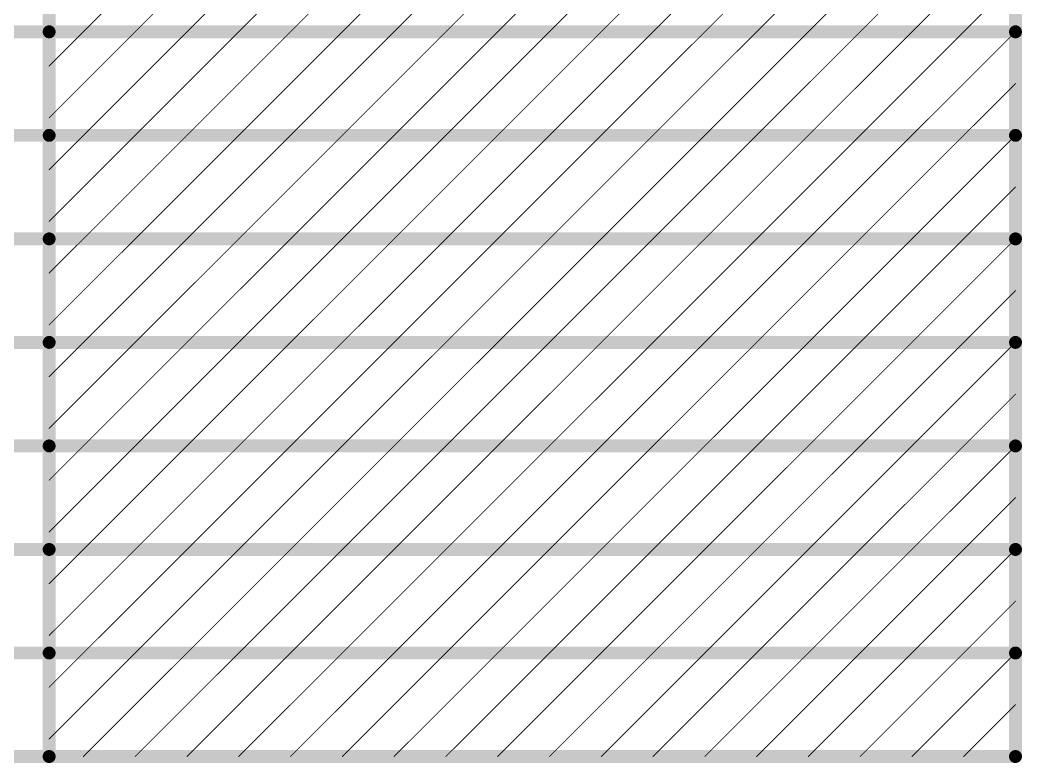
# Model space of a CAD drawing. Header units: inches. Extents: x -3 to 423, y -3 to 110.
# Drawn here: x 158.57 to 188.06, y 1.54 to 23.41 of the extents above; entities that cross this region are included whole.
import ezdxf

# ---------------------------------------------------------------- set-up
doc = ezdxf.new("R2010")
doc.units = ezdxf.units.IN
doc.layers.add('Mechanical 3', color=76, linetype='Continuous')

msp = doc.modelspace()

# ---------------------------------------------------------------- linework, layer by layer
at = {"layer": 'Mechanical 3'}
for points in [[(159.428, 1.727, 0.381, 0.381, 0), (159.428, 38.303, 0.381, 0.381, 0)], [(187.868, 1.727, 0.381, 0.381, 0), (187.868, 38.303, 0.381, 0.381, 0)], [(160.436, 23.063, 0.0254, 0.0254, 0), (163.484, 26.111, 0.0254, 0.0254, 0)], [(161.96, 23.063, 0.0254, 0.0254, 0), (165.008, 26.111, 0.0254, 0.0254, 0)], [(163.484, 23.063, 0.0254, 0.0254, 0), (166.532, 26.111, 0.0254, 0.0254, 0)], [(165.008, 23.063, 0.0254, 0.0254, 0), (168.056, 26.111, 0.0254, 0.0254, 0)], [(166.532, 23.063, 0.0254, 0.0254, 0), (169.58, 26.111, 0.0254, 0.0254, 0)], [(168.056, 23.063, 0.0254, 0.0254, 0), (171.104, 26.111, 0.0254, 0.0254, 0)], [(169.58, 23.063, 0.0254, 0.0254, 0), (172.628, 26.111, 0.0254, 0.0254, 0)], [(171.104, 23.063, 0.0254, 0.0254, 0), (174.152, 26.111, 0.0254, 0.0254, 0)], [(172.628, 23.063, 0.0254, 0.0254, 0), (175.676, 26.111, 0.0254, 0.0254, 0)], [(174.152, 23.063, 0.0254, 0.0254, 0), (177.2, 26.111, 0.0254, 0.0254, 0)], [(175.676, 23.063, 0.0254, 0.0254, 0), (178.724, 26.111, 0.0254, 0.0254, 0)], [(177.2, 23.063, 0.0254, 0.0254, 0), (180.248, 26.111, 0.0254, 0.0254, 0)], [(178.724, 23.063, 0.0254, 0.0254, 0), (181.772, 26.111, 0.0254, 0.0254, 0)], [(180.248, 23.063, 0.0254, 0.0254, 0), (183.296, 26.111, 0.0254, 0.0254, 0)], [(181.772, 23.063, 0.0254, 0.0254, 0), (184.82, 26.111, 0.0254, 0.0254, 0)], [(183.296, 23.063, 0.0254, 0.0254, 0), (186.344, 26.111, 0.0254, 0.0254, 0)], [(184.82, 23.063, 0.0254, 0.0254, 0), (187.868, 26.111, 0.0254, 0.0254, 0)], [(186.344, 23.063, 0.0254, 0.0254, 0), (187.868, 24.587, 0.0254, 0.0254, 0)], [(144.954, 23.063, 0.381, 0.381, 0), (159.428, 23.063, 0.381, 0.381, 0)], [(159.428, 23.063, 0.381, 0.381, 0), (187.868, 23.063, 0.381, 0.381, 0)], [(159.428, 20.531, 0.0254, 0.0254, 0), (161.96, 23.063, 0.0254, 0.0254, 0)], [(159.428, 22.055, 0.0254, 0.0254, 0), (160.436, 23.063, 0.0254, 0.0254, 0)], [(160.436, 20.015, 0.0254, 0.0254, 0), (163.484, 23.063, 0.0254, 0.0254, 0)], [(161.96, 20.015, 0.0254, 0.0254, 0), (165.008, 23.063, 0.0254, 0.0254, 0)], [(163.484, 20.015, 0.0254, 0.0254, 0), (166.532, 23.063, 0.0254, 0.0254, 0)], [(165.008, 20.015, 0.0254, 0.0254, 0), (168.056, 23.063, 0.0254, 0.0254, 0)], [(166.532, 20.015, 0.0254, 0.0254, 0), (169.58, 23.063, 0.0254, 0.0254, 0)], [(168.056, 20.015, 0.0254, 0.0254, 0), (171.104, 23.063, 0.0254, 0.0254, 0)], [(169.58, 20.015, 0.0254, 0.0254, 0), (172.628, 23.063, 0.0254, 0.0254, 0)], [(171.104, 20.015, 0.0254, 0.0254, 0), (174.152, 23.063, 0.0254, 0.0254, 0)], [(172.628, 20.015, 0.0254, 0.0254, 0), (175.676, 23.063, 0.0254, 0.0254, 0)], [(174.152, 20.015, 0.0254, 0.0254, 0), (177.2, 23.063, 0.0254, 0.0254, 0)], [(175.676, 20.015, 0.0254, 0.0254, 0), (178.724, 23.063, 0.0254, 0.0254, 0)], [(177.2, 20.015, 0.0254, 0.0254, 0), (180.248, 23.063, 0.0254, 0.0254, 0)], [(178.724, 20.015, 0.0254, 0.0254, 0), (181.772, 23.063, 0.0254, 0.0254, 0)], [(180.248, 20.015, 0.0254, 0.0254, 0), (183.296, 23.063, 0.0254, 0.0254, 0)], [(181.772, 20.015, 0.0254, 0.0254, 0), (184.82, 23.063, 0.0254, 0.0254, 0)], [(183.296, 20.015, 0.0254, 0.0254, 0), (186.344, 23.063, 0.0254, 0.0254, 0)], [(184.82, 20.015, 0.0254, 0.0254, 0), (187.868, 23.063, 0.0254, 0.0254, 0)], [(186.344, 20.015, 0.0254, 0.0254, 0), (187.868, 21.539, 0.0254, 0.0254, 0)], [(144.954, 20.015, 0.381, 0.381, 0), (159.428, 20.015, 0.381, 0.381, 0)], [(159.428, 20.015, 0.381, 0.381, 0), (187.868, 20.015, 0.381, 0.381, 0)], [(159.428, 17.483, 0.0254, 0.0254, 0), (161.96, 20.015, 0.0254, 0.0254, 0)], [(159.428, 19.007, 0.0254, 0.0254, 0), (160.436, 20.015, 0.0254, 0.0254, 0)], [(160.436, 16.967, 0.0254, 0.0254, 0), (163.484, 20.015, 0.0254, 0.0254, 0)], [(161.96, 16.967, 0.0254, 0.0254, 0), (165.008, 20.015, 0.0254, 0.0254, 0)], [(163.484, 16.967, 0.0254, 0.0254, 0), (166.532, 20.015, 0.0254, 0.0254, 0)], [(165.008, 16.967, 0.0254, 0.0254, 0), (168.056, 20.015, 0.0254, 0.0254, 0)], [(166.532, 16.967, 0.0254, 0.0254, 0), (169.58, 20.015, 0.0254, 0.0254, 0)], [(168.056, 16.967, 0.0254, 0.0254, 0), (171.104, 20.015, 0.0254, 0.0254, 0)], [(169.58, 16.967, 0.0254, 0.0254, 0), (172.628, 20.015, 0.0254, 0.0254, 0)], [(171.104, 16.967, 0.0254, 0.0254, 0), (174.152, 20.015, 0.0254, 0.0254, 0)], [(172.628, 16.967, 0.0254, 0.0254, 0), (175.676, 20.015, 0.0254, 0.0254, 0)], [(174.152, 16.967, 0.0254, 0.0254, 0), (177.2, 20.015, 0.0254, 0.0254, 0)], [(175.676, 16.967, 0.0254, 0.0254, 0), (178.724, 20.015, 0.0254, 0.0254, 0)], [(177.2, 16.967, 0.0254, 0.0254, 0), (180.248, 20.015, 0.0254, 0.0254, 0)], [(178.724, 16.967, 0.0254, 0.0254, 0), (181.772, 20.015, 0.0254, 0.0254, 0)], [(180.248, 16.967, 0.0254, 0.0254, 0), (183.296, 20.015, 0.0254, 0.0254, 0)], [(181.772, 16.967, 0.0254, 0.0254, 0), (184.82, 20.015, 0.0254, 0.0254, 0)], [(183.296, 16.967, 0.0254, 0.0254, 0), (186.344, 20.015, 0.0254, 0.0254, 0)], [(184.82, 16.967, 0.0254, 0.0254, 0), (187.868, 20.015, 0.0254, 0.0254, 0)], [(186.344, 16.967, 0.0254, 0.0254, 0), (187.868, 18.491, 0.0254, 0.0254, 0)], [(144.954, 16.967, 0.381, 0.381, 0), (159.428, 16.967, 0.381, 0.381, 0)], [(159.428, 16.967, 0.381, 0.381, 0), (187.868, 16.967, 0.381, 0.381, 0)], [(159.428, 14.435, 0.0254, 0.0254, 0), (161.96, 16.967, 0.0254, 0.0254, 0)], [(159.428, 15.959, 0.0254, 0.0254, 0), (160.436, 16.967, 0.0254, 0.0254, 0)], [(160.436, 13.919, 0.0254, 0.0254, 0), (163.484, 16.967, 0.0254, 0.0254, 0)], [(161.96, 13.919, 0.0254, 0.0254, 0), (165.008, 16.967, 0.0254, 0.0254, 0)], [(163.484, 13.919, 0.0254, 0.0254, 0), (166.532, 16.967, 0.0254, 0.0254, 0)], [(165.008, 13.919, 0.0254, 0.0254, 0), (168.056, 16.967, 0.0254, 0.0254, 0)], [(166.532, 13.919, 0.0254, 0.0254, 0), (169.58, 16.967, 0.0254, 0.0254, 0)], [(168.056, 13.919, 0.0254, 0.0254, 0), (171.104, 16.967, 0.0254, 0.0254, 0)], [(169.58, 13.919, 0.0254, 0.0254, 0), (172.628, 16.967, 0.0254, 0.0254, 0)], [(171.104, 13.919, 0.0254, 0.0254, 0), (174.152, 16.967, 0.0254, 0.0254, 0)], [(172.628, 13.919, 0.0254, 0.0254, 0), (175.676, 16.967, 0.0254, 0.0254, 0)], [(174.152, 13.919, 0.0254, 0.0254, 0), (177.2, 16.967, 0.0254, 0.0254, 0)], [(175.676, 13.919, 0.0254, 0.0254, 0), (178.724, 16.967, 0.0254, 0.0254, 0)], [(177.2, 13.919, 0.0254, 0.0254, 0), (180.248, 16.967, 0.0254, 0.0254, 0)], [(178.724, 13.919, 0.0254, 0.0254, 0), (181.772, 16.967, 0.0254, 0.0254, 0)], [(180.248, 13.919, 0.0254, 0.0254, 0), (183.296, 16.967, 0.0254, 0.0254, 0)], [(181.772, 13.919, 0.0254, 0.0254, 0), (184.82, 16.967, 0.0254, 0.0254, 0)], [(183.296, 13.919, 0.0254, 0.0254, 0), (186.344, 16.967, 0.0254, 0.0254, 0)], [(184.82, 13.919, 0.0254, 0.0254, 0), (187.868, 16.967, 0.0254, 0.0254, 0)], [(186.344, 13.919, 0.0254, 0.0254, 0), (187.868, 15.443, 0.0254, 0.0254, 0)], [(144.954, 13.919, 0.381, 0.381, 0), (159.428, 13.919, 0.381, 0.381, 0)], [(159.428, 13.919, 0.381, 0.381, 0), (187.868, 13.919, 0.381, 0.381, 0)], [(159.428, 11.387, 0.0254, 0.0254, 0), (161.96, 13.919, 0.0254, 0.0254, 0)], [(159.428, 12.911, 0.0254, 0.0254, 0), (160.436, 13.919, 0.0254, 0.0254, 0)], [(160.436, 10.871, 0.0254, 0.0254, 0), (163.484, 13.919, 0.0254, 0.0254, 0)], [(161.96, 10.871, 0.0254, 0.0254, 0), (165.008, 13.919, 0.0254, 0.0254, 0)], [(163.484, 10.871, 0.0254, 0.0254, 0), (166.532, 13.919, 0.0254, 0.0254, 0)], [(165.008, 10.871, 0.0254, 0.0254, 0), (168.056, 13.919, 0.0254, 0.0254, 0)], [(166.532, 10.871, 0.0254, 0.0254, 0), (169.58, 13.919, 0.0254, 0.0254, 0)], [(168.056, 10.871, 0.0254, 0.0254, 0), (171.104, 13.919, 0.0254, 0.0254, 0)], [(169.58, 10.871, 0.0254, 0.0254, 0), (172.628, 13.919, 0.0254, 0.0254, 0)], [(171.104, 10.871, 0.0254, 0.0254, 0), (174.152, 13.919, 0.0254, 0.0254, 0)], [(172.628, 10.871, 0.0254, 0.0254, 0), (175.676, 13.919, 0.0254, 0.0254, 0)], [(174.152, 10.871, 0.0254, 0.0254, 0), (177.2, 13.919, 0.0254, 0.0254, 0)], [(175.676, 10.871, 0.0254, 0.0254, 0), (178.724, 13.919, 0.0254, 0.0254, 0)], [(177.2, 10.871, 0.0254, 0.0254, 0), (180.248, 13.919, 0.0254, 0.0254, 0)], [(178.724, 10.871, 0.0254, 0.0254, 0), (181.772, 13.919, 0.0254, 0.0254, 0)], [(180.248, 10.871, 0.0254, 0.0254, 0), (183.296, 13.919, 0.0254, 0.0254, 0)], [(181.772, 10.871, 0.0254, 0.0254, 0), (184.82, 13.919, 0.0254, 0.0254, 0)], [(183.296, 10.871, 0.0254, 0.0254, 0), (186.344, 13.919, 0.0254, 0.0254, 0)], [(184.82, 10.871, 0.0254, 0.0254, 0), (187.868, 13.919, 0.0254, 0.0254, 0)], [(186.344, 10.871, 0.0254, 0.0254, 0), (187.868, 12.395, 0.0254, 0.0254, 0)], [(144.954, 10.871, 0.381, 0.381, 0), (159.428, 10.871, 0.381, 0.381, 0)], [(159.428, 10.871, 0.381, 0.381, 0), (187.868, 10.871, 0.381, 0.381, 0)], [(159.428, 8.339, 0.0254, 0.0254, 0), (161.96, 10.871, 0.0254, 0.0254, 0)], [(159.428, 9.863, 0.0254, 0.0254, 0), (160.436, 10.871, 0.0254, 0.0254, 0)], [(160.436, 7.823, 0.0254, 0.0254, 0), (163.484, 10.871, 0.0254, 0.0254, 0)], [(161.96, 7.823, 0.0254, 0.0254, 0), (165.008, 10.871, 0.0254, 0.0254, 0)], [(163.484, 7.823, 0.0254, 0.0254, 0), (166.532, 10.871, 0.0254, 0.0254, 0)], [(165.008, 7.823, 0.0254, 0.0254, 0), (168.056, 10.871, 0.0254, 0.0254, 0)], [(166.532, 7.823, 0.0254, 0.0254, 0), (169.58, 10.871, 0.0254, 0.0254, 0)], [(168.056, 7.823, 0.0254, 0.0254, 0), (171.104, 10.871, 0.0254, 0.0254, 0)], [(169.58, 7.823, 0.0254, 0.0254, 0), (172.628, 10.871, 0.0254, 0.0254, 0)], [(171.104, 7.823, 0.0254, 0.0254, 0), (174.152, 10.871, 0.0254, 0.0254, 0)], [(172.628, 7.823, 0.0254, 0.0254, 0), (175.676, 10.871, 0.0254, 0.0254, 0)], [(174.152, 7.823, 0.0254, 0.0254, 0), (177.2, 10.871, 0.0254, 0.0254, 0)], [(175.676, 7.823, 0.0254, 0.0254, 0), (178.724, 10.871, 0.0254, 0.0254, 0)], [(177.2, 7.823, 0.0254, 0.0254, 0), (180.248, 10.871, 0.0254, 0.0254, 0)], [(178.724, 7.823, 0.0254, 0.0254, 0), (181.772, 10.871, 0.0254, 0.0254, 0)], [(180.248, 7.823, 0.0254, 0.0254, 0), (183.296, 10.871, 0.0254, 0.0254, 0)], [(181.772, 7.823, 0.0254, 0.0254, 0), (184.82, 10.871, 0.0254, 0.0254, 0)], [(183.296, 7.823, 0.0254, 0.0254, 0), (186.344, 10.871, 0.0254, 0.0254, 0)], [(184.82, 7.823, 0.0254, 0.0254, 0), (187.868, 10.871, 0.0254, 0.0254, 0)], [(186.344, 7.823, 0.0254, 0.0254, 0), (187.868, 9.347, 0.0254, 0.0254, 0)], [(144.954, 7.823, 0.381, 0.381, 0), (159.428, 7.823, 0.381, 0.381, 0)], [(159.428, 7.823, 0.381, 0.381, 0), (187.868, 7.823, 0.381, 0.381, 0)], [(159.428, 5.291, 0.0254, 0.0254, 0), (161.96, 7.823, 0.0254, 0.0254, 0)], [(159.428, 6.815, 0.0254, 0.0254, 0), (160.436, 7.823, 0.0254, 0.0254, 0)], [(160.436, 4.775, 0.0254, 0.0254, 0), (163.484, 7.823, 0.0254, 0.0254, 0)], [(161.96, 4.775, 0.0254, 0.0254, 0), (165.008, 7.823, 0.0254, 0.0254, 0)], [(163.484, 4.775, 0.0254, 0.0254, 0), (166.532, 7.823, 0.0254, 0.0254, 0)], [(165.008, 4.775, 0.0254, 0.0254, 0), (168.056, 7.823, 0.0254, 0.0254, 0)], [(166.532, 4.775, 0.0254, 0.0254, 0), (169.58, 7.823, 0.0254, 0.0254, 0)], [(168.056, 4.775, 0.0254, 0.0254, 0), (171.104, 7.823, 0.0254, 0.0254, 0)], [(169.58, 4.775, 0.0254, 0.0254, 0), (172.628, 7.823, 0.0254, 0.0254, 0)], [(171.104, 4.775, 0.0254, 0.0254, 0), (174.152, 7.823, 0.0254, 0.0254, 0)], [(172.628, 4.775, 0.0254, 0.0254, 0), (175.676, 7.823, 0.0254, 0.0254, 0)], [(174.152, 4.775, 0.0254, 0.0254, 0), (177.2, 7.823, 0.0254, 0.0254, 0)], [(175.676, 4.775, 0.0254, 0.0254, 0), (178.724, 7.823, 0.0254, 0.0254, 0)], [(177.2, 4.775, 0.0254, 0.0254, 0), (180.248, 7.823, 0.0254, 0.0254, 0)], [(178.724, 4.775, 0.0254, 0.0254, 0), (181.772, 7.823, 0.0254, 0.0254, 0)], [(180.248, 4.775, 0.0254, 0.0254, 0), (183.296, 7.823, 0.0254, 0.0254, 0)], [(181.772, 4.775, 0.0254, 0.0254, 0), (184.82, 7.823, 0.0254, 0.0254, 0)], [(183.296, 4.775, 0.0254, 0.0254, 0), (186.344, 7.823, 0.0254, 0.0254, 0)], [(184.82, 4.775, 0.0254, 0.0254, 0), (187.868, 7.823, 0.0254, 0.0254, 0)], [(186.344, 4.775, 0.0254, 0.0254, 0), (187.868, 6.299, 0.0254, 0.0254, 0)], [(144.954, 4.775, 0.381, 0.381, 0), (159.428, 4.775, 0.381, 0.381, 0)], [(159.428, 4.775, 0.381, 0.381, 0), (187.868, 4.775, 0.381, 0.381, 0)], [(159.428, 2.243, 0.0254, 0.0254, 0), (161.96, 4.775, 0.0254, 0.0254, 0)], [(159.428, 3.767, 0.0254, 0.0254, 0), (160.436, 4.775, 0.0254, 0.0254, 0)], [(160.436, 1.727, 0.0254, 0.0254, 0), (163.484, 4.775, 0.0254, 0.0254, 0)], [(161.96, 1.727, 0.0254, 0.0254, 0), (165.008, 4.775, 0.0254, 0.0254, 0)], [(163.484, 1.727, 0.0254, 0.0254, 0), (166.532, 4.775, 0.0254, 0.0254, 0)], [(165.008, 1.727, 0.0254, 0.0254, 0), (168.056, 4.775, 0.0254, 0.0254, 0)], [(166.532, 1.727, 0.0254, 0.0254, 0), (169.58, 4.775, 0.0254, 0.0254, 0)], [(168.056, 1.727, 0.0254, 0.0254, 0), (171.104, 4.775, 0.0254, 0.0254, 0)], [(169.58, 1.727, 0.0254, 0.0254, 0), (172.628, 4.775, 0.0254, 0.0254, 0)], [(171.104, 1.727, 0.0254, 0.0254, 0), (174.152, 4.775, 0.0254, 0.0254, 0)], [(172.628, 1.727, 0.0254, 0.0254, 0), (175.676, 4.775, 0.0254, 0.0254, 0)], [(174.152, 1.727, 0.0254, 0.0254, 0), (177.2, 4.775, 0.0254, 0.0254, 0)], [(175.676, 1.727, 0.0254, 0.0254, 0), (178.724, 4.775, 0.0254, 0.0254, 0)], [(177.2, 1.727, 0.0254, 0.0254, 0), (180.248, 4.775, 0.0254, 0.0254, 0)], [(178.724, 1.727, 0.0254, 0.0254, 0), (181.772, 4.775, 0.0254, 0.0254, 0)], [(180.248, 1.727, 0.0254, 0.0254, 0), (183.296, 4.775, 0.0254, 0.0254, 0)], [(181.772, 1.727, 0.0254, 0.0254, 0), (184.82, 4.775, 0.0254, 0.0254, 0)], [(183.296, 1.727, 0.0254, 0.0254, 0), (186.344, 4.775, 0.0254, 0.0254, 0)], [(184.82, 1.727, 0.0254, 0.0254, 0), (187.868, 4.775, 0.0254, 0.0254, 0)], [(186.344, 1.727, 0.0254, 0.0254, 0), (187.868, 3.251, 0.0254, 0.0254, 0)], [(144.954, 1.727, 0.381, 0.381, 0), (159.428, 1.727, 0.381, 0.381, 0)], [(159.428, 1.727, 0.381, 0.381, 0), (187.868, 1.727, 0.381, 0.381, 0)]]:
    msp.add_lwpolyline(points, format="xyseb", dxfattribs=at)
for points in [[(159.333, 23.063, 0.191, 0.191, 1), (159.523, 23.063, 0.191, 0.191, 1)], [(159.333, 23.063, 0.191, 0.191, 1), (159.523, 23.063, 0.191, 0.191, 1)], [(160.43, 23.063, 0.0127, 0.0127, 1), (160.442, 23.063, 0.0127, 0.0127, 1)], [(160.43, 23.063, 0.0127, 0.0127, 1), (160.442, 23.063, 0.0127, 0.0127, 1)], [(161.954, 23.063, 0.0127, 0.0127, 1), (161.966, 23.063, 0.0127, 0.0127, 1)], [(161.954, 23.063, 0.0127, 0.0127, 1), (161.966, 23.063, 0.0127, 0.0127, 1)], [(163.478, 23.063, 0.0127, 0.0127, 1), (163.49, 23.063, 0.0127, 0.0127, 1)], [(163.478, 23.063, 0.0127, 0.0127, 1), (163.49, 23.063, 0.0127, 0.0127, 1)], [(165.002, 23.063, 0.0127, 0.0127, 1), (165.014, 23.063, 0.0127, 0.0127, 1)], [(165.002, 23.063, 0.0127, 0.0127, 1), (165.014, 23.063, 0.0127, 0.0127, 1)], [(166.526, 23.063, 0.0127, 0.0127, 1), (166.538, 23.063, 0.0127, 0.0127, 1)], [(166.526, 23.063, 0.0127, 0.0127, 1), (166.538, 23.063, 0.0127, 0.0127, 1)], [(168.05, 23.063, 0.0127, 0.0127, 1), (168.062, 23.063, 0.0127, 0.0127, 1)], [(168.05, 23.063, 0.0127, 0.0127, 1), (168.062, 23.063, 0.0127, 0.0127, 1)], [(169.574, 23.063, 0.0127, 0.0127, 1), (169.586, 23.063, 0.0127, 0.0127, 1)], [(169.574, 23.063, 0.0127, 0.0127, 1), (169.586, 23.063, 0.0127, 0.0127, 1)], [(171.098, 23.063, 0.0127, 0.0127, 1), (171.11, 23.063, 0.0127, 0.0127, 1)], [(171.098, 23.063, 0.0127, 0.0127, 1), (171.11, 23.063, 0.0127, 0.0127, 1)], [(172.622, 23.063, 0.0127, 0.0127, 1), (172.634, 23.063, 0.0127, 0.0127, 1)], [(172.622, 23.063, 0.0127, 0.0127, 1), (172.634, 23.063, 0.0127, 0.0127, 1)], [(174.146, 23.063, 0.0127, 0.0127, 1), (174.158, 23.063, 0.0127, 0.0127, 1)], [(174.146, 23.063, 0.0127, 0.0127, 1), (174.158, 23.063, 0.0127, 0.0127, 1)], [(175.67, 23.063, 0.0127, 0.0127, 1), (175.682, 23.063, 0.0127, 0.0127, 1)], [(175.67, 23.063, 0.0127, 0.0127, 1), (175.682, 23.063, 0.0127, 0.0127, 1)], [(177.194, 23.063, 0.0127, 0.0127, 1), (177.206, 23.063, 0.0127, 0.0127, 1)], [(177.194, 23.063, 0.0127, 0.0127, 1), (177.206, 23.063, 0.0127, 0.0127, 1)], [(178.718, 23.063, 0.0127, 0.0127, 1), (178.73, 23.063, 0.0127, 0.0127, 1)], [(178.718, 23.063, 0.0127, 0.0127, 1), (178.73, 23.063, 0.0127, 0.0127, 1)], [(180.242, 23.063, 0.0127, 0.0127, 1), (180.254, 23.063, 0.0127, 0.0127, 1)], [(180.242, 23.063, 0.0127, 0.0127, 1), (180.254, 23.063, 0.0127, 0.0127, 1)], [(181.766, 23.063, 0.0127, 0.0127, 1), (181.778, 23.063, 0.0127, 0.0127, 1)], [(181.766, 23.063, 0.0127, 0.0127, 1), (181.778, 23.063, 0.0127, 0.0127, 1)], [(183.29, 23.063, 0.0127, 0.0127, 1), (183.302, 23.063, 0.0127, 0.0127, 1)], [(183.29, 23.063, 0.0127, 0.0127, 1), (183.302, 23.063, 0.0127, 0.0127, 1)], [(184.814, 23.063, 0.0127, 0.0127, 1), (184.826, 23.063, 0.0127, 0.0127, 1)], [(184.814, 23.063, 0.0127, 0.0127, 1), (184.826, 23.063, 0.0127, 0.0127, 1)], [(186.338, 23.063, 0.0127, 0.0127, 1), (186.35, 23.063, 0.0127, 0.0127, 1)], [(186.338, 23.063, 0.0127, 0.0127, 1), (186.35, 23.063, 0.0127, 0.0127, 1)], [(187.773, 23.063, 0.191, 0.191, 1), (187.963, 23.063, 0.191, 0.191, 1)], [(187.862, 23.063, 0.0127, 0.0127, 1), (187.874, 23.063, 0.0127, 0.0127, 1)], [(159.422, 22.055, 0.0127, 0.0127, 1), (159.434, 22.055, 0.0127, 0.0127, 1)], [(187.862, 21.539, 0.0127, 0.0127, 1), (187.874, 21.539, 0.0127, 0.0127, 1)], [(159.422, 20.531, 0.0127, 0.0127, 1), (159.434, 20.531, 0.0127, 0.0127, 1)], [(159.333, 20.015, 0.191, 0.191, 1), (159.523, 20.015, 0.191, 0.191, 1)], [(159.333, 20.015, 0.191, 0.191, 1), (159.523, 20.015, 0.191, 0.191, 1)], [(187.773, 20.015, 0.191, 0.191, 1), (187.963, 20.015, 0.191, 0.191, 1)], [(160.43, 20.015, 0.0127, 0.0127, 1), (160.442, 20.015, 0.0127, 0.0127, 1)], [(160.43, 20.015, 0.0127, 0.0127, 1), (160.442, 20.015, 0.0127, 0.0127, 1)], [(161.954, 20.015, 0.0127, 0.0127, 1), (161.966, 20.015, 0.0127, 0.0127, 1)], [(161.954, 20.015, 0.0127, 0.0127, 1), (161.966, 20.015, 0.0127, 0.0127, 1)], [(163.478, 20.015, 0.0127, 0.0127, 1), (163.49, 20.015, 0.0127, 0.0127, 1)], [(163.478, 20.015, 0.0127, 0.0127, 1), (163.49, 20.015, 0.0127, 0.0127, 1)], [(165.002, 20.015, 0.0127, 0.0127, 1), (165.014, 20.015, 0.0127, 0.0127, 1)], [(165.002, 20.015, 0.0127, 0.0127, 1), (165.014, 20.015, 0.0127, 0.0127, 1)], [(166.526, 20.015, 0.0127, 0.0127, 1), (166.538, 20.015, 0.0127, 0.0127, 1)], [(166.526, 20.015, 0.0127, 0.0127, 1), (166.538, 20.015, 0.0127, 0.0127, 1)], [(168.05, 20.015, 0.0127, 0.0127, 1), (168.062, 20.015, 0.0127, 0.0127, 1)], [(168.05, 20.015, 0.0127, 0.0127, 1), (168.062, 20.015, 0.0127, 0.0127, 1)], [(169.574, 20.015, 0.0127, 0.0127, 1), (169.586, 20.015, 0.0127, 0.0127, 1)], [(169.574, 20.015, 0.0127, 0.0127, 1), (169.586, 20.015, 0.0127, 0.0127, 1)], [(171.098, 20.015, 0.0127, 0.0127, 1), (171.11, 20.015, 0.0127, 0.0127, 1)], [(171.098, 20.015, 0.0127, 0.0127, 1), (171.11, 20.015, 0.0127, 0.0127, 1)], [(172.622, 20.015, 0.0127, 0.0127, 1), (172.634, 20.015, 0.0127, 0.0127, 1)], [(172.622, 20.015, 0.0127, 0.0127, 1), (172.634, 20.015, 0.0127, 0.0127, 1)], [(174.146, 20.015, 0.0127, 0.0127, 1), (174.158, 20.015, 0.0127, 0.0127, 1)], [(174.146, 20.015, 0.0127, 0.0127, 1), (174.158, 20.015, 0.0127, 0.0127, 1)], [(175.67, 20.015, 0.0127, 0.0127, 1), (175.682, 20.015, 0.0127, 0.0127, 1)], [(175.67, 20.015, 0.0127, 0.0127, 1), (175.682, 20.015, 0.0127, 0.0127, 1)], [(177.194, 20.015, 0.0127, 0.0127, 1), (177.206, 20.015, 0.0127, 0.0127, 1)], [(177.194, 20.015, 0.0127, 0.0127, 1), (177.206, 20.015, 0.0127, 0.0127, 1)], [(178.718, 20.015, 0.0127, 0.0127, 1), (178.73, 20.015, 0.0127, 0.0127, 1)], [(178.718, 20.015, 0.0127, 0.0127, 1), (178.73, 20.015, 0.0127, 0.0127, 1)], [(180.242, 20.015, 0.0127, 0.0127, 1), (180.254, 20.015, 0.0127, 0.0127, 1)], [(180.242, 20.015, 0.0127, 0.0127, 1), (180.254, 20.015, 0.0127, 0.0127, 1)], [(181.766, 20.015, 0.0127, 0.0127, 1), (181.778, 20.015, 0.0127, 0.0127, 1)], [(181.766, 20.015, 0.0127, 0.0127, 1), (181.778, 20.015, 0.0127, 0.0127, 1)], [(183.29, 20.015, 0.0127, 0.0127, 1), (183.302, 20.015, 0.0127, 0.0127, 1)], [(183.29, 20.015, 0.0127, 0.0127, 1), (183.302, 20.015, 0.0127, 0.0127, 1)], [(184.814, 20.015, 0.0127, 0.0127, 1), (184.826, 20.015, 0.0127, 0.0127, 1)], [(184.814, 20.015, 0.0127, 0.0127, 1), (184.826, 20.015, 0.0127, 0.0127, 1)], [(186.338, 20.015, 0.0127, 0.0127, 1), (186.35, 20.015, 0.0127, 0.0127, 1)], [(186.338, 20.015, 0.0127, 0.0127, 1), (186.35, 20.015, 0.0127, 0.0127, 1)], [(187.862, 20.015, 0.0127, 0.0127, 1), (187.874, 20.015, 0.0127, 0.0127, 1)], [(159.422, 19.007, 0.0127, 0.0127, 1), (159.434, 19.007, 0.0127, 0.0127, 1)], [(187.862, 18.491, 0.0127, 0.0127, 1), (187.874, 18.491, 0.0127, 0.0127, 1)], [(159.422, 17.483, 0.0127, 0.0127, 1), (159.434, 17.483, 0.0127, 0.0127, 1)], [(159.333, 16.967, 0.191, 0.191, 1), (159.523, 16.967, 0.191, 0.191, 1)], [(159.333, 16.967, 0.191, 0.191, 1), (159.523, 16.967, 0.191, 0.191, 1)], [(187.773, 16.967, 0.191, 0.191, 1), (187.963, 16.967, 0.191, 0.191, 1)], [(160.43, 16.967, 0.0127, 0.0127, 1), (160.442, 16.967, 0.0127, 0.0127, 1)], [(160.43, 16.967, 0.0127, 0.0127, 1), (160.442, 16.967, 0.0127, 0.0127, 1)], [(161.954, 16.967, 0.0127, 0.0127, 1), (161.966, 16.967, 0.0127, 0.0127, 1)], [(161.954, 16.967, 0.0127, 0.0127, 1), (161.966, 16.967, 0.0127, 0.0127, 1)], [(163.478, 16.967, 0.0127, 0.0127, 1), (163.49, 16.967, 0.0127, 0.0127, 1)], [(163.478, 16.967, 0.0127, 0.0127, 1), (163.49, 16.967, 0.0127, 0.0127, 1)], [(165.002, 16.967, 0.0127, 0.0127, 1), (165.014, 16.967, 0.0127, 0.0127, 1)], [(165.002, 16.967, 0.0127, 0.0127, 1), (165.014, 16.967, 0.0127, 0.0127, 1)], [(166.526, 16.967, 0.0127, 0.0127, 1), (166.538, 16.967, 0.0127, 0.0127, 1)], [(166.526, 16.967, 0.0127, 0.0127, 1), (166.538, 16.967, 0.0127, 0.0127, 1)], [(168.05, 16.967, 0.0127, 0.0127, 1), (168.062, 16.967, 0.0127, 0.0127, 1)], [(168.05, 16.967, 0.0127, 0.0127, 1), (168.062, 16.967, 0.0127, 0.0127, 1)], [(169.574, 16.967, 0.0127, 0.0127, 1), (169.586, 16.967, 0.0127, 0.0127, 1)], [(169.574, 16.967, 0.0127, 0.0127, 1), (169.586, 16.967, 0.0127, 0.0127, 1)], [(171.098, 16.967, 0.0127, 0.0127, 1), (171.11, 16.967, 0.0127, 0.0127, 1)], [(171.098, 16.967, 0.0127, 0.0127, 1), (171.11, 16.967, 0.0127, 0.0127, 1)], [(172.622, 16.967, 0.0127, 0.0127, 1), (172.634, 16.967, 0.0127, 0.0127, 1)], [(172.622, 16.967, 0.0127, 0.0127, 1), (172.634, 16.967, 0.0127, 0.0127, 1)], [(174.146, 16.967, 0.0127, 0.0127, 1), (174.158, 16.967, 0.0127, 0.0127, 1)], [(174.146, 16.967, 0.0127, 0.0127, 1), (174.158, 16.967, 0.0127, 0.0127, 1)], [(175.67, 16.967, 0.0127, 0.0127, 1), (175.682, 16.967, 0.0127, 0.0127, 1)], [(175.67, 16.967, 0.0127, 0.0127, 1), (175.682, 16.967, 0.0127, 0.0127, 1)], [(177.194, 16.967, 0.0127, 0.0127, 1), (177.206, 16.967, 0.0127, 0.0127, 1)], [(177.194, 16.967, 0.0127, 0.0127, 1), (177.206, 16.967, 0.0127, 0.0127, 1)], [(178.718, 16.967, 0.0127, 0.0127, 1), (178.73, 16.967, 0.0127, 0.0127, 1)], [(178.718, 16.967, 0.0127, 0.0127, 1), (178.73, 16.967, 0.0127, 0.0127, 1)], [(180.242, 16.967, 0.0127, 0.0127, 1), (180.254, 16.967, 0.0127, 0.0127, 1)], [(180.242, 16.967, 0.0127, 0.0127, 1), (180.254, 16.967, 0.0127, 0.0127, 1)], [(181.766, 16.967, 0.0127, 0.0127, 1), (181.778, 16.967, 0.0127, 0.0127, 1)], [(181.766, 16.967, 0.0127, 0.0127, 1), (181.778, 16.967, 0.0127, 0.0127, 1)], [(183.29, 16.967, 0.0127, 0.0127, 1), (183.302, 16.967, 0.0127, 0.0127, 1)], [(183.29, 16.967, 0.0127, 0.0127, 1), (183.302, 16.967, 0.0127, 0.0127, 1)], [(184.814, 16.967, 0.0127, 0.0127, 1), (184.826, 16.967, 0.0127, 0.0127, 1)], [(184.814, 16.967, 0.0127, 0.0127, 1), (184.826, 16.967, 0.0127, 0.0127, 1)], [(186.338, 16.967, 0.0127, 0.0127, 1), (186.35, 16.967, 0.0127, 0.0127, 1)], [(186.338, 16.967, 0.0127, 0.0127, 1), (186.35, 16.967, 0.0127, 0.0127, 1)], [(187.862, 16.967, 0.0127, 0.0127, 1), (187.874, 16.967, 0.0127, 0.0127, 1)], [(159.422, 15.959, 0.0127, 0.0127, 1), (159.434, 15.959, 0.0127, 0.0127, 1)], [(187.862, 15.443, 0.0127, 0.0127, 1), (187.874, 15.443, 0.0127, 0.0127, 1)], [(159.422, 14.435, 0.0127, 0.0127, 1), (159.434, 14.435, 0.0127, 0.0127, 1)], [(159.333, 13.919, 0.191, 0.191, 1), (159.523, 13.919, 0.191, 0.191, 1)], [(159.333, 13.919, 0.191, 0.191, 1), (159.523, 13.919, 0.191, 0.191, 1)], [(160.43, 13.919, 0.0127, 0.0127, 1), (160.442, 13.919, 0.0127, 0.0127, 1)], [(160.43, 13.919, 0.0127, 0.0127, 1), (160.442, 13.919, 0.0127, 0.0127, 1)], [(161.954, 13.919, 0.0127, 0.0127, 1), (161.966, 13.919, 0.0127, 0.0127, 1)], [(161.954, 13.919, 0.0127, 0.0127, 1), (161.966, 13.919, 0.0127, 0.0127, 1)], [(163.478, 13.919, 0.0127, 0.0127, 1), (163.49, 13.919, 0.0127, 0.0127, 1)], [(163.478, 13.919, 0.0127, 0.0127, 1), (163.49, 13.919, 0.0127, 0.0127, 1)], [(165.002, 13.919, 0.0127, 0.0127, 1), (165.014, 13.919, 0.0127, 0.0127, 1)], [(165.002, 13.919, 0.0127, 0.0127, 1), (165.014, 13.919, 0.0127, 0.0127, 1)], [(166.526, 13.919, 0.0127, 0.0127, 1), (166.538, 13.919, 0.0127, 0.0127, 1)], [(166.526, 13.919, 0.0127, 0.0127, 1), (166.538, 13.919, 0.0127, 0.0127, 1)], [(168.05, 13.919, 0.0127, 0.0127, 1), (168.062, 13.919, 0.0127, 0.0127, 1)], [(168.05, 13.919, 0.0127, 0.0127, 1), (168.062, 13.919, 0.0127, 0.0127, 1)], [(169.574, 13.919, 0.0127, 0.0127, 1), (169.586, 13.919, 0.0127, 0.0127, 1)], [(169.574, 13.919, 0.0127, 0.0127, 1), (169.586, 13.919, 0.0127, 0.0127, 1)], [(171.098, 13.919, 0.0127, 0.0127, 1), (171.11, 13.919, 0.0127, 0.0127, 1)], [(171.098, 13.919, 0.0127, 0.0127, 1), (171.11, 13.919, 0.0127, 0.0127, 1)], [(172.622, 13.919, 0.0127, 0.0127, 1), (172.634, 13.919, 0.0127, 0.0127, 1)], [(172.622, 13.919, 0.0127, 0.0127, 1), (172.634, 13.919, 0.0127, 0.0127, 1)], [(174.146, 13.919, 0.0127, 0.0127, 1), (174.158, 13.919, 0.0127, 0.0127, 1)], [(174.146, 13.919, 0.0127, 0.0127, 1), (174.158, 13.919, 0.0127, 0.0127, 1)], [(175.67, 13.919, 0.0127, 0.0127, 1), (175.682, 13.919, 0.0127, 0.0127, 1)], [(175.67, 13.919, 0.0127, 0.0127, 1), (175.682, 13.919, 0.0127, 0.0127, 1)], [(177.194, 13.919, 0.0127, 0.0127, 1), (177.206, 13.919, 0.0127, 0.0127, 1)], [(177.194, 13.919, 0.0127, 0.0127, 1), (177.206, 13.919, 0.0127, 0.0127, 1)], [(178.718, 13.919, 0.0127, 0.0127, 1), (178.73, 13.919, 0.0127, 0.0127, 1)], [(178.718, 13.919, 0.0127, 0.0127, 1), (178.73, 13.919, 0.0127, 0.0127, 1)], [(180.242, 13.919, 0.0127, 0.0127, 1), (180.254, 13.919, 0.0127, 0.0127, 1)], [(180.242, 13.919, 0.0127, 0.0127, 1), (180.254, 13.919, 0.0127, 0.0127, 1)], [(181.766, 13.919, 0.0127, 0.0127, 1), (181.778, 13.919, 0.0127, 0.0127, 1)], [(181.766, 13.919, 0.0127, 0.0127, 1), (181.778, 13.919, 0.0127, 0.0127, 1)], [(183.29, 13.919, 0.0127, 0.0127, 1), (183.302, 13.919, 0.0127, 0.0127, 1)], [(183.29, 13.919, 0.0127, 0.0127, 1), (183.302, 13.919, 0.0127, 0.0127, 1)], [(184.814, 13.919, 0.0127, 0.0127, 1), (184.826, 13.919, 0.0127, 0.0127, 1)], [(184.814, 13.919, 0.0127, 0.0127, 1), (184.826, 13.919, 0.0127, 0.0127, 1)], [(186.338, 13.919, 0.0127, 0.0127, 1), (186.35, 13.919, 0.0127, 0.0127, 1)], [(186.338, 13.919, 0.0127, 0.0127, 1), (186.35, 13.919, 0.0127, 0.0127, 1)], [(187.773, 13.919, 0.191, 0.191, 1), (187.963, 13.919, 0.191, 0.191, 1)], [(187.862, 13.919, 0.0127, 0.0127, 1), (187.874, 13.919, 0.0127, 0.0127, 1)], [(159.422, 12.911, 0.0127, 0.0127, 1), (159.434, 12.911, 0.0127, 0.0127, 1)], [(187.862, 12.395, 0.0127, 0.0127, 1), (187.874, 12.395, 0.0127, 0.0127, 1)], [(159.422, 11.387, 0.0127, 0.0127, 1), (159.434, 11.387, 0.0127, 0.0127, 1)], [(159.333, 10.871, 0.191, 0.191, 1), (159.523, 10.871, 0.191, 0.191, 1)], [(159.333, 10.871, 0.191, 0.191, 1), (159.523, 10.871, 0.191, 0.191, 1)], [(187.773, 10.871, 0.191, 0.191, 1), (187.963, 10.871, 0.191, 0.191, 1)], [(160.43, 10.871, 0.0127, 0.0127, 1), (160.442, 10.871, 0.0127, 0.0127, 1)], [(160.43, 10.871, 0.0127, 0.0127, 1), (160.442, 10.871, 0.0127, 0.0127, 1)], [(161.954, 10.871, 0.0127, 0.0127, 1), (161.966, 10.871, 0.0127, 0.0127, 1)], [(161.954, 10.871, 0.0127, 0.0127, 1), (161.966, 10.871, 0.0127, 0.0127, 1)], [(163.478, 10.871, 0.0127, 0.0127, 1), (163.49, 10.871, 0.0127, 0.0127, 1)], [(163.478, 10.871, 0.0127, 0.0127, 1), (163.49, 10.871, 0.0127, 0.0127, 1)], [(165.002, 10.871, 0.0127, 0.0127, 1), (165.014, 10.871, 0.0127, 0.0127, 1)], [(165.002, 10.871, 0.0127, 0.0127, 1), (165.014, 10.871, 0.0127, 0.0127, 1)], [(166.526, 10.871, 0.0127, 0.0127, 1), (166.538, 10.871, 0.0127, 0.0127, 1)], [(166.526, 10.871, 0.0127, 0.0127, 1), (166.538, 10.871, 0.0127, 0.0127, 1)], [(168.05, 10.871, 0.0127, 0.0127, 1), (168.062, 10.871, 0.0127, 0.0127, 1)], [(168.05, 10.871, 0.0127, 0.0127, 1), (168.062, 10.871, 0.0127, 0.0127, 1)], [(169.574, 10.871, 0.0127, 0.0127, 1), (169.586, 10.871, 0.0127, 0.0127, 1)], [(169.574, 10.871, 0.0127, 0.0127, 1), (169.586, 10.871, 0.0127, 0.0127, 1)], [(171.098, 10.871, 0.0127, 0.0127, 1), (171.11, 10.871, 0.0127, 0.0127, 1)], [(171.098, 10.871, 0.0127, 0.0127, 1), (171.11, 10.871, 0.0127, 0.0127, 1)], [(172.622, 10.871, 0.0127, 0.0127, 1), (172.634, 10.871, 0.0127, 0.0127, 1)], [(172.622, 10.871, 0.0127, 0.0127, 1), (172.634, 10.871, 0.0127, 0.0127, 1)], [(174.146, 10.871, 0.0127, 0.0127, 1), (174.158, 10.871, 0.0127, 0.0127, 1)], [(174.146, 10.871, 0.0127, 0.0127, 1), (174.158, 10.871, 0.0127, 0.0127, 1)], [(175.67, 10.871, 0.0127, 0.0127, 1), (175.682, 10.871, 0.0127, 0.0127, 1)], [(175.67, 10.871, 0.0127, 0.0127, 1), (175.682, 10.871, 0.0127, 0.0127, 1)], [(177.194, 10.871, 0.0127, 0.0127, 1), (177.206, 10.871, 0.0127, 0.0127, 1)], [(177.194, 10.871, 0.0127, 0.0127, 1), (177.206, 10.871, 0.0127, 0.0127, 1)], [(178.718, 10.871, 0.0127, 0.0127, 1), (178.73, 10.871, 0.0127, 0.0127, 1)], [(178.718, 10.871, 0.0127, 0.0127, 1), (178.73, 10.871, 0.0127, 0.0127, 1)], [(180.242, 10.871, 0.0127, 0.0127, 1), (180.254, 10.871, 0.0127, 0.0127, 1)], [(180.242, 10.871, 0.0127, 0.0127, 1), (180.254, 10.871, 0.0127, 0.0127, 1)], [(181.766, 10.871, 0.0127, 0.0127, 1), (181.778, 10.871, 0.0127, 0.0127, 1)], [(181.766, 10.871, 0.0127, 0.0127, 1), (181.778, 10.871, 0.0127, 0.0127, 1)], [(183.29, 10.871, 0.0127, 0.0127, 1), (183.302, 10.871, 0.0127, 0.0127, 1)], [(183.29, 10.871, 0.0127, 0.0127, 1), (183.302, 10.871, 0.0127, 0.0127, 1)], [(184.814, 10.871, 0.0127, 0.0127, 1), (184.826, 10.871, 0.0127, 0.0127, 1)], [(184.814, 10.871, 0.0127, 0.0127, 1), (184.826, 10.871, 0.0127, 0.0127, 1)], [(186.338, 10.871, 0.0127, 0.0127, 1), (186.35, 10.871, 0.0127, 0.0127, 1)], [(186.338, 10.871, 0.0127, 0.0127, 1), (186.35, 10.871, 0.0127, 0.0127, 1)], [(187.862, 10.871, 0.0127, 0.0127, 1), (187.874, 10.871, 0.0127, 0.0127, 1)], [(159.422, 9.863, 0.0127, 0.0127, 1), (159.434, 9.863, 0.0127, 0.0127, 1)], [(187.862, 9.347, 0.0127, 0.0127, 1), (187.874, 9.347, 0.0127, 0.0127, 1)], [(159.422, 8.339, 0.0127, 0.0127, 1), (159.434, 8.339, 0.0127, 0.0127, 1)], [(159.333, 7.823, 0.191, 0.191, 1), (159.523, 7.823, 0.191, 0.191, 1)], [(159.333, 7.823, 0.191, 0.191, 1), (159.523, 7.823, 0.191, 0.191, 1)], [(187.773, 7.823, 0.191, 0.191, 1), (187.963, 7.823, 0.191, 0.191, 1)], [(160.43, 7.823, 0.0127, 0.0127, 1), (160.442, 7.823, 0.0127, 0.0127, 1)], [(160.43, 7.823, 0.0127, 0.0127, 1), (160.442, 7.823, 0.0127, 0.0127, 1)], [(161.954, 7.823, 0.0127, 0.0127, 1), (161.966, 7.823, 0.0127, 0.0127, 1)], [(161.954, 7.823, 0.0127, 0.0127, 1), (161.966, 7.823, 0.0127, 0.0127, 1)], [(163.478, 7.823, 0.0127, 0.0127, 1), (163.49, 7.823, 0.0127, 0.0127, 1)], [(163.478, 7.823, 0.0127, 0.0127, 1), (163.49, 7.823, 0.0127, 0.0127, 1)], [(165.002, 7.823, 0.0127, 0.0127, 1), (165.014, 7.823, 0.0127, 0.0127, 1)], [(165.002, 7.823, 0.0127, 0.0127, 1), (165.014, 7.823, 0.0127, 0.0127, 1)], [(166.526, 7.823, 0.0127, 0.0127, 1), (166.538, 7.823, 0.0127, 0.0127, 1)], [(166.526, 7.823, 0.0127, 0.0127, 1), (166.538, 7.823, 0.0127, 0.0127, 1)], [(168.05, 7.823, 0.0127, 0.0127, 1), (168.062, 7.823, 0.0127, 0.0127, 1)], [(168.05, 7.823, 0.0127, 0.0127, 1), (168.062, 7.823, 0.0127, 0.0127, 1)], [(169.574, 7.823, 0.0127, 0.0127, 1), (169.586, 7.823, 0.0127, 0.0127, 1)], [(169.574, 7.823, 0.0127, 0.0127, 1), (169.586, 7.823, 0.0127, 0.0127, 1)], [(171.098, 7.823, 0.0127, 0.0127, 1), (171.11, 7.823, 0.0127, 0.0127, 1)], [(171.098, 7.823, 0.0127, 0.0127, 1), (171.11, 7.823, 0.0127, 0.0127, 1)], [(172.622, 7.823, 0.0127, 0.0127, 1), (172.634, 7.823, 0.0127, 0.0127, 1)], [(172.622, 7.823, 0.0127, 0.0127, 1), (172.634, 7.823, 0.0127, 0.0127, 1)], [(174.146, 7.823, 0.0127, 0.0127, 1), (174.158, 7.823, 0.0127, 0.0127, 1)], [(174.146, 7.823, 0.0127, 0.0127, 1), (174.158, 7.823, 0.0127, 0.0127, 1)], [(175.67, 7.823, 0.0127, 0.0127, 1), (175.682, 7.823, 0.0127, 0.0127, 1)], [(175.67, 7.823, 0.0127, 0.0127, 1), (175.682, 7.823, 0.0127, 0.0127, 1)], [(177.194, 7.823, 0.0127, 0.0127, 1), (177.206, 7.823, 0.0127, 0.0127, 1)], [(177.194, 7.823, 0.0127, 0.0127, 1), (177.206, 7.823, 0.0127, 0.0127, 1)], [(178.718, 7.823, 0.0127, 0.0127, 1), (178.73, 7.823, 0.0127, 0.0127, 1)], [(178.718, 7.823, 0.0127, 0.0127, 1), (178.73, 7.823, 0.0127, 0.0127, 1)], [(180.242, 7.823, 0.0127, 0.0127, 1), (180.254, 7.823, 0.0127, 0.0127, 1)], [(180.242, 7.823, 0.0127, 0.0127, 1), (180.254, 7.823, 0.0127, 0.0127, 1)], [(181.766, 7.823, 0.0127, 0.0127, 1), (181.778, 7.823, 0.0127, 0.0127, 1)], [(181.766, 7.823, 0.0127, 0.0127, 1), (181.778, 7.823, 0.0127, 0.0127, 1)], [(183.29, 7.823, 0.0127, 0.0127, 1), (183.302, 7.823, 0.0127, 0.0127, 1)], [(183.29, 7.823, 0.0127, 0.0127, 1), (183.302, 7.823, 0.0127, 0.0127, 1)], [(184.814, 7.823, 0.0127, 0.0127, 1), (184.826, 7.823, 0.0127, 0.0127, 1)], [(184.814, 7.823, 0.0127, 0.0127, 1), (184.826, 7.823, 0.0127, 0.0127, 1)], [(186.338, 7.823, 0.0127, 0.0127, 1), (186.35, 7.823, 0.0127, 0.0127, 1)], [(186.338, 7.823, 0.0127, 0.0127, 1), (186.35, 7.823, 0.0127, 0.0127, 1)], [(187.862, 7.823, 0.0127, 0.0127, 1), (187.874, 7.823, 0.0127, 0.0127, 1)], [(159.422, 6.815, 0.0127, 0.0127, 1), (159.434, 6.815, 0.0127, 0.0127, 1)], [(187.862, 6.299, 0.0127, 0.0127, 1), (187.874, 6.299, 0.0127, 0.0127, 1)], [(159.422, 5.291, 0.0127, 0.0127, 1), (159.434, 5.291, 0.0127, 0.0127, 1)], [(159.333, 4.775, 0.191, 0.191, 1), (159.523, 4.775, 0.191, 0.191, 1)], [(159.333, 4.775, 0.191, 0.191, 1), (159.523, 4.775, 0.191, 0.191, 1)], [(160.43, 4.775, 0.0127, 0.0127, 1), (160.442, 4.775, 0.0127, 0.0127, 1)], [(160.43, 4.775, 0.0127, 0.0127, 1), (160.442, 4.775, 0.0127, 0.0127, 1)], [(161.954, 4.775, 0.0127, 0.0127, 1), (161.966, 4.775, 0.0127, 0.0127, 1)], [(161.954, 4.775, 0.0127, 0.0127, 1), (161.966, 4.775, 0.0127, 0.0127, 1)], [(163.478, 4.775, 0.0127, 0.0127, 1), (163.49, 4.775, 0.0127, 0.0127, 1)], [(163.478, 4.775, 0.0127, 0.0127, 1), (163.49, 4.775, 0.0127, 0.0127, 1)], [(165.002, 4.775, 0.0127, 0.0127, 1), (165.014, 4.775, 0.0127, 0.0127, 1)], [(165.002, 4.775, 0.0127, 0.0127, 1), (165.014, 4.775, 0.0127, 0.0127, 1)], [(166.526, 4.775, 0.0127, 0.0127, 1), (166.538, 4.775, 0.0127, 0.0127, 1)], [(166.526, 4.775, 0.0127, 0.0127, 1), (166.538, 4.775, 0.0127, 0.0127, 1)], [(168.05, 4.775, 0.0127, 0.0127, 1), (168.062, 4.775, 0.0127, 0.0127, 1)], [(168.05, 4.775, 0.0127, 0.0127, 1), (168.062, 4.775, 0.0127, 0.0127, 1)], [(169.574, 4.775, 0.0127, 0.0127, 1), (169.586, 4.775, 0.0127, 0.0127, 1)], [(169.574, 4.775, 0.0127, 0.0127, 1), (169.586, 4.775, 0.0127, 0.0127, 1)], [(171.098, 4.775, 0.0127, 0.0127, 1), (171.11, 4.775, 0.0127, 0.0127, 1)], [(171.098, 4.775, 0.0127, 0.0127, 1), (171.11, 4.775, 0.0127, 0.0127, 1)], [(172.622, 4.775, 0.0127, 0.0127, 1), (172.634, 4.775, 0.0127, 0.0127, 1)], [(172.622, 4.775, 0.0127, 0.0127, 1), (172.634, 4.775, 0.0127, 0.0127, 1)], [(174.146, 4.775, 0.0127, 0.0127, 1), (174.158, 4.775, 0.0127, 0.0127, 1)], [(174.146, 4.775, 0.0127, 0.0127, 1), (174.158, 4.775, 0.0127, 0.0127, 1)], [(175.67, 4.775, 0.0127, 0.0127, 1), (175.682, 4.775, 0.0127, 0.0127, 1)], [(175.67, 4.775, 0.0127, 0.0127, 1), (175.682, 4.775, 0.0127, 0.0127, 1)], [(177.194, 4.775, 0.0127, 0.0127, 1), (177.206, 4.775, 0.0127, 0.0127, 1)], [(177.194, 4.775, 0.0127, 0.0127, 1), (177.206, 4.775, 0.0127, 0.0127, 1)], [(178.718, 4.775, 0.0127, 0.0127, 1), (178.73, 4.775, 0.0127, 0.0127, 1)], [(178.718, 4.775, 0.0127, 0.0127, 1), (178.73, 4.775, 0.0127, 0.0127, 1)], [(180.242, 4.775, 0.0127, 0.0127, 1), (180.254, 4.775, 0.0127, 0.0127, 1)], [(180.242, 4.775, 0.0127, 0.0127, 1), (180.254, 4.775, 0.0127, 0.0127, 1)], [(181.766, 4.775, 0.0127, 0.0127, 1), (181.778, 4.775, 0.0127, 0.0127, 1)], [(181.766, 4.775, 0.0127, 0.0127, 1), (181.778, 4.775, 0.0127, 0.0127, 1)], [(183.29, 4.775, 0.0127, 0.0127, 1), (183.302, 4.775, 0.0127, 0.0127, 1)], [(183.29, 4.775, 0.0127, 0.0127, 1), (183.302, 4.775, 0.0127, 0.0127, 1)], [(184.814, 4.775, 0.0127, 0.0127, 1), (184.826, 4.775, 0.0127, 0.0127, 1)], [(184.814, 4.775, 0.0127, 0.0127, 1), (184.826, 4.775, 0.0127, 0.0127, 1)], [(186.338, 4.775, 0.0127, 0.0127, 1), (186.35, 4.775, 0.0127, 0.0127, 1)], [(186.338, 4.775, 0.0127, 0.0127, 1), (186.35, 4.775, 0.0127, 0.0127, 1)], [(187.773, 4.775, 0.191, 0.191, 1), (187.963, 4.775, 0.191, 0.191, 1)], [(187.862, 4.775, 0.0127, 0.0127, 1), (187.874, 4.775, 0.0127, 0.0127, 1)], [(159.422, 3.767, 0.0127, 0.0127, 1), (159.434, 3.767, 0.0127, 0.0127, 1)], [(187.862, 3.251, 0.0127, 0.0127, 1), (187.874, 3.251, 0.0127, 0.0127, 1)], [(159.422, 2.243, 0.0127, 0.0127, 1), (159.434, 2.243, 0.0127, 0.0127, 1)], [(159.333, 1.727, 0.191, 0.191, 1), (159.523, 1.727, 0.191, 0.191, 1)], [(159.333, 1.727, 0.191, 0.191, 1), (159.523, 1.727, 0.191, 0.191, 1)], [(159.333, 1.727, 0.191, 0.191, 1), (159.523, 1.727, 0.191, 0.191, 1)], [(187.773, 1.727, 0.191, 0.191, 1), (187.963, 1.727, 0.191, 0.191, 1)], [(187.773, 1.727, 0.191, 0.191, 1), (187.963, 1.727, 0.191, 0.191, 1)], [(160.43, 1.727, 0.0127, 0.0127, 1), (160.442, 1.727, 0.0127, 0.0127, 1)], [(161.954, 1.727, 0.0127, 0.0127, 1), (161.966, 1.727, 0.0127, 0.0127, 1)], [(163.478, 1.727, 0.0127, 0.0127, 1), (163.49, 1.727, 0.0127, 0.0127, 1)], [(165.002, 1.727, 0.0127, 0.0127, 1), (165.014, 1.727, 0.0127, 0.0127, 1)], [(166.526, 1.727, 0.0127, 0.0127, 1), (166.538, 1.727, 0.0127, 0.0127, 1)], [(168.05, 1.727, 0.0127, 0.0127, 1), (168.062, 1.727, 0.0127, 0.0127, 1)], [(169.574, 1.727, 0.0127, 0.0127, 1), (169.586, 1.727, 0.0127, 0.0127, 1)], [(171.098, 1.727, 0.0127, 0.0127, 1), (171.11, 1.727, 0.0127, 0.0127, 1)], [(172.622, 1.727, 0.0127, 0.0127, 1), (172.634, 1.727, 0.0127, 0.0127, 1)], [(174.146, 1.727, 0.0127, 0.0127, 1), (174.158, 1.727, 0.0127, 0.0127, 1)], [(175.67, 1.727, 0.0127, 0.0127, 1), (175.682, 1.727, 0.0127, 0.0127, 1)], [(177.194, 1.727, 0.0127, 0.0127, 1), (177.206, 1.727, 0.0127, 0.0127, 1)], [(178.718, 1.727, 0.0127, 0.0127, 1), (178.73, 1.727, 0.0127, 0.0127, 1)], [(180.242, 1.727, 0.0127, 0.0127, 1), (180.254, 1.727, 0.0127, 0.0127, 1)], [(181.766, 1.727, 0.0127, 0.0127, 1), (181.778, 1.727, 0.0127, 0.0127, 1)], [(183.29, 1.727, 0.0127, 0.0127, 1), (183.302, 1.727, 0.0127, 0.0127, 1)], [(184.814, 1.727, 0.0127, 0.0127, 1), (184.826, 1.727, 0.0127, 0.0127, 1)], [(186.338, 1.727, 0.0127, 0.0127, 1), (186.35, 1.727, 0.0127, 0.0127, 1)]]:
    msp.add_lwpolyline(points, format="xyseb", close=True, dxfattribs=at)

doc.saveas('drawing.dxf')
